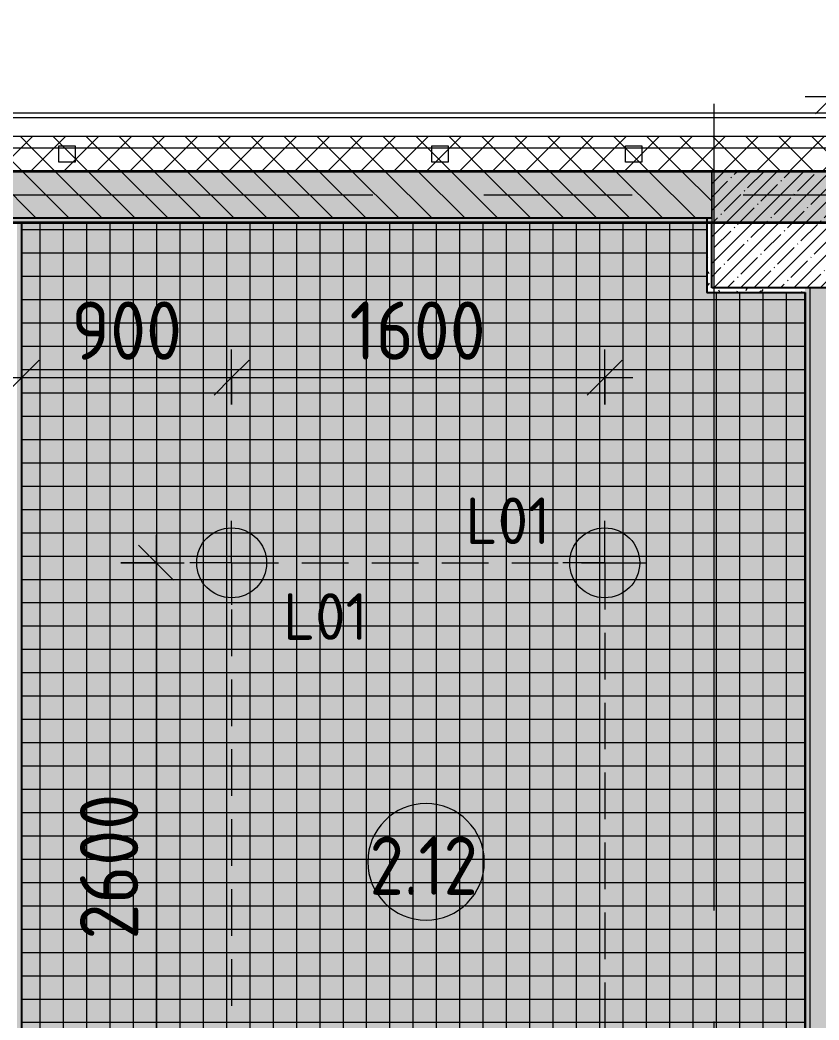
# Model space of a CAD drawing. Header units: millimetres. Extents: x 35098 to 231722, y -8553 to 29000.
# Drawn here: x 77683 to 81110, y 23460 to 27749 of the extents above; entities that cross this region are included whole.
import ezdxf

# ---------------------------------------------------------------- set-up
doc = ezdxf.new("R2010")
doc.units = ezdxf.units.MM
doc.linetypes.add('ADSK_Штрих_ш2 п1', pattern=[300, 200, -100])
doc.linetypes.add('Осевая', pattern=[3175, 635, -476.25, 1587.5, -476.25])
for name, color, linetype, lineweight in [('A-ANNO-DIMS', 7, 'Continuous', 9), ('A-ANNO-DIMS-100', 7, 'Continuous', 9), ('A-AREA-IDEN', 7, 'Continuous', 9), ('A-CLNG-PATT', 7, 'Continuous', 9), ('A-DETL-1', 7, 'ADSK_Штрих_ш2 п1', 9), ('A-GLAZ', 7, 'Continuous', 9), ('A-GLAZ-1', 7, 'Continuous', 13), ('A-WALL', 7, 'Continuous', 9), ('E-LITE-EQPM-IDEN', 7, 'Continuous', 9), ('I-WALL', 7, 'Continuous', 9), ('S-COLS', 7, 'Continuous', 9), ('Оси', 7, 'Continuous', 9), ('Оси-2', 7, 'Осевая', 9)]:
    doc.layers.add(name, color=color, linetype=linetype, lineweight=lineweight)
for name, color, linetype, lineweight, true_color in [('A-ANNO-NOTE', 1, 'Continuous', 9, 0xff0000), ('A-WALL-1', 7, 'Continuous', 25, 0x3c3c3c), ('A-WALL-2', 7, 'Continuous', 13, 0x3c3c3c), ('A-WALL-3', 7, 'Continuous', 35, 0x3c3c3c), ('A-WALL-FNSH-1', 7, 'Continuous', 9, 0x3c3c3c), ('A-WALL-FNSH-2', 7, 'Continuous', 13, 0x3c3c3c)]:
    doc.layers.add(name, color=color, linetype=linetype, lineweight=lineweight, true_color=true_color)
doc.layers.add('A-CLNG-PATT-1', color=7, linetype='Continuous', lineweight=9, transparency=1)
doc.styles.add('GOST Common', font='GOST_Common.ttf', dxfattribs={"height": 200})
doc.styles.add('GOST Common_1', font='GOST_Common.ttf', dxfattribs={"width": 0.9, "height": 250})
doc.styles.add('ISOCPEUR', font='isocpeur.ttf', dxfattribs={"width": 0.9, "height": 250})
doc.dimstyles.new('ISO-2_5_0_9К_БОЛЬШОЙ', dxfattribs={"dimscale": 304.8, "dimtxt": 248.995294, "dimasz": 0.492126, "dimexe": 0.393701, "dimexo": 0.984252, "dimgap": 0, "dimtad": 1, "dimdec": 0, "dimrnd": 10, "dimzin": 0, "dimdsep": 46, "dimtxsty": 'ISOCPEUR', "dimblk1": 'OBLIQUE', "dimblk2": 'OBLIQUE', "dimsah": 1, "dimcen": 0.09, "dimdle": 0.393701, "dimazin": 0, "dimtfac": 1, "dimtdec": 4, "dimtix": 1, "dimtmove": 0, "dimatfit": 3, "dimfxl": 1, "dimtvp": 1, "dimtolj": 1, "dimtzin": 0, "dimarcsym": 2})
pattern_1 = [(45, (0, 0), (-70.71068, 70.71068), []), (135, (0, 0), (-70.71068, -70.71068), [])]
pattern_2 = [(45, (0, 0), (-57.02463, 57.02463), []), (45, (57.025, 0), (-57.02463, 57.02463), [100.806, -20.161, 3.353, -16.808])]
pattern_3 = [(0, (0, 0), (121.92, 30.48), [10.058, -81.382, 10.058, -81.382, -487.68]), (0, (0, 0), (121.92, 30.48), [-182.88, 10.058, -172.822, 10.058, -81.382, -213.36]), (0, (0, 0), (121.92, 30.48), [-457.2, 10.058, -50.902, 10.058, -142.342]), (120, (45.72, 15.24), (-87.356454, 90.345817), [10.058, -81.382, 10.058, -81.382, -487.68]), (120, (45.72, 15.24), (-87.356454, 90.345817), [-182.88, 10.058, -172.822, 10.058, -81.382, -213.36]), (120, (45.72, 15.24), (-87.356454, 90.345817), [-457.2, 10.058, -50.902, 10.058, -142.342]), (240, (60.96, 76.2), (-34.563546, -120.825817), [10.058, -81.382, 10.058, -81.382, -487.68]), (240, (60.96, 76.2), (-34.563546, -120.825817), [-182.88, 10.058, -172.822, 10.058, -81.382, -213.36]), (240, (60.96, 76.2), (-34.563546, -120.825817), [-457.2, 10.058, -50.902, 10.058, -142.342])]

# ---------------------------------------------------------------- blocks, each defined once
blk = doc.blocks.new('120_Окно_СКБ_2Ст - 120_Окно_СКБ_2Ст 2500х2500 _мал створка справа_-23206729-План расстановки осветительного оборудования 2 этажа в осях 12-23')
at = {"layer": 'A-GLAZ-1'}
for p, q in [((-1250, -75), (-1250, -5)), ((-1250, -5), (-1180, -5)), ((-1180, -5), (-1180, -75)), ((350, -75), (350, -5)), ((350, -5), (420, -5)), ((420, -5), (420, -75)), ((1180, -75), (1180, -5)), ((1180, -5), (1250, -5)), ((1250, -5), (1250, -75)), ((-1180, -75), (-1250, -75)), ((420, -75), (350, -75)), ((1250, -75), (1180, -75))]:
    blk.add_line(p, q, dxfattribs=at)
blk = doc.blocks.new('DIMBLOCK42-План расстановки осветительного оборудования 2 этажа в осях 12-23')
at = {"layer": 'A-ANNO-DIMS-100'}
for p, q in [((77691, 26021.4), (77691, 26335.3)), ((78591, 26099.3), (78591, 26335.3)), ((77571, 26215.3), (78591, 26215.3)), ((77691, 26215.3), (77691, 26021.4)), ((78591, 26215.3), (78591, 26099.3))]:
    blk.add_line(p, q, dxfattribs=at)
at = {"layer": 'A-ANNO-DIMS-100', "lineweight": 20}
for p, q in [((77691, 26215.3), (77766, 26290.3)), ((78591, 26215.3), (78666, 26290.3)), ((77691, 26215.3), (77616, 26140.3)), ((78591, 26215.3), (78516, 26140.3))]:
    blk.add_line(p, q, dxfattribs=at)
at = {"layer": 'A-ANNO-DIMS-100', "color": 0, "insert": (77904, 26542), "char_height": 250, "width": 568.858, "attachment_point": 1, "line_spacing_factor": 1.149209, "style": 'ISOCPEUR'}
blk.add_mtext('900', dxfattribs=at)
blk = doc.blocks.new('_Oblique')
at = {"color": 0, "linetype": 'ByBlock', "lineweight": -2}
blk.add_line((-0.5, -0.5), (0.5, 0.5), dxfattribs=at)
blk = doc.blocks.new('DIMBLOCK43-План расстановки осветительного оборудования 2 этажа в осях 12-23')
at = {"layer": 'A-ANNO-DIMS-100'}
for p, q in [((78591, 26099.3), (78591, 26335.3)), ((80191, 26099.3), (80191, 26335.3)), ((78591, 26215.3), (80311, 26215.3)), ((78591, 26215.3), (78591, 26099.3)), ((80191, 26215.3), (80191, 26099.3))]:
    blk.add_line(p, q, dxfattribs=at)
at = {"layer": 'A-ANNO-DIMS-100', "lineweight": 20}
for p, q in [((78591, 26215.3), (78666, 26290.3)), ((80191, 26215.3), (80266, 26290.3)), ((78591, 26215.3), (78516, 26140.3)), ((80191, 26215.3), (80116, 26140.3))]:
    blk.add_line(p, q, dxfattribs=at)
at = {"layer": 'A-ANNO-DIMS-100', "color": 0, "insert": (79096.5, 26542), "char_height": 250, "width": 706.764, "attachment_point": 1, "line_spacing_factor": 1.149209, "style": 'ISOCPEUR'}
blk.add_mtext('1600', dxfattribs=at)
blk = doc.blocks.new('DIMBLOCK44-План расстановки осветительного оборудования 2 этажа в осях 12-23')
at = {"layer": 'A-ANNO-DIMS-100'}
for p, q in [((78267.1, 25541), (78267.1, 22821)), ((78115.6, 25421), (78387.1, 25421)), ((78267.1, 25421), (78115.6, 25421)), ((78116.6, 22821), (78387.1, 22821)), ((78267.1, 22821), (78116.6, 22821))]:
    blk.add_line(p, q, dxfattribs=at)
at = {"layer": 'A-ANNO-DIMS-100', "lineweight": 20}
for p, q in [((78267.1, 25421), (78192.1, 25496)), ((78267.1, 25421), (78342.1, 25346)), ((78267.1, 22821), (78192.1, 22896)), ((78267.1, 22821), (78342.1, 22746))]:
    blk.add_line(p, q, dxfattribs=at)
at = {"layer": 'A-ANNO-DIMS-100', "color": 0, "insert": (77940.4, 23805), "char_height": 250, "width": 758.478, "attachment_point": 1, "rotation": 90, "line_spacing_factor": 1.149209, "style": 'ISOCPEUR'}
blk.add_mtext('2600', dxfattribs=at)
blk = doc.blocks.new('DIMBLOCK63-План расстановки осветительного оборудования 2 этажа в осях 12-23')
at = {"layer": 'A-ANNO-DIMS-100'}
for p, q in [((81170, 26830), (81170, 27541.8)), ((81970, 26270), (81970, 27541.8)), ((81050, 27421.8), (82090, 27421.8)), ((81170, 27421.8), (81170, 26830)), ((81970, 27421.8), (81970, 26270))]:
    blk.add_line(p, q, dxfattribs=at)
at = {"layer": 'A-ANNO-DIMS-100', "lineweight": 20}
for p, q in [((81170, 27421.8), (81245, 27496.8)), ((81970, 27421.8), (82045, 27496.8)), ((81170, 27421.8), (81095, 27346.8)), ((81970, 27421.8), (81895, 27346.8))]:
    blk.add_line(p, q, dxfattribs=at)
at = {"layer": 'A-ANNO-DIMS-100', "color": 0, "insert": (81333, 27748.4), "char_height": 250, "width": 568.858, "attachment_point": 1, "line_spacing_factor": 1.149209, "style": 'ISOCPEUR'}
blk.add_mtext('800', dxfattribs=at)
blk = doc.blocks.new('Марка_Помещения - Номер-25198446-План расстановки осветительного оборудования 2 этажа в осях 12-23')
at = {"layer": 'A-AREA-IDEN'}
for start, end in [(360, 180), (180, 360)]:
    blk.add_arc((0, 0), 2.5, start, end, dxfattribs=at)

msp = doc.modelspace()

# ---------------------------------------------------------------- hatches: boundary and pattern name
at = {"layer": 'A-CLNG-PATT'}
h = msp.add_hatch(dxfattribs=at)
h.set_pattern_fill('FP_74', color=256, style=0, pattern_type=2)
h.set_pattern_definition([(270, (79370, 22850), (100, 6e-15), []), (0, (79370, 22850), (0, 100), [])])
h.paths.add_polyline_path([(80468.8, 18821), (81049, 18821), (81049, 22679), (80629, 22679), (80629, 23221), (81049, 23221), (81049, 26579), (80629, 26579), (80629, 26879), (77691, 26879), (77691, 18821), (78559, 18821), (78559, 19121), (79101, 19121), (79101, 18821)])
at = {"layer": 'A-CLNG-PATT-1'}
msp.add_hatch(color=256, dxfattribs=at).paths.add_polyline_path([(80468.8, 18821), (81049, 18821), (81049, 22679), (80629, 22679), (80629, 23221), (81049, 23221), (81049, 26579), (80629, 26579), (80629, 26879), (77691, 26879), (77691, 18821), (78559, 18821), (78559, 19121), (79101, 19121), (79101, 18821)])
at = {"layer": 'A-WALL'}
h = msp.add_hatch(dxfattribs=at)
h.set_pattern_fill('FP_20', color=256, style=0, pattern_type=2)
h.set_pattern_definition(pattern_1)
h.paths.add_polyline_path([(84490.7, 27200), (84490.7, 27250), (42010, 27250), (42010, 27200), (81923.3, 27200)])
h = msp.add_hatch(dxfattribs=at)
h.set_pattern_fill('FP_20', color=256, style=0, pattern_type=2)
h.set_pattern_definition(pattern_1)
h.paths.add_polyline_path([(84490.7, 27100), (84490.7, 27200), (42060, 27200), (42060, 27100), (84200, 27100)])
at = {"layer": 'I-WALL'}
h = msp.add_hatch(dxfattribs=at)
h.set_pattern_fill('FP_19', color=256, style=0, pattern_type=2)
h.set_pattern_definition([(135, (0, 0), (-70.71068, -70.71068), [])])
h.paths.add_polyline_path([(84105, 26900), (84200, 26900), (84200, 27100), (81150, 27100), (81150, 26900), (84100.7, 26900)])
h.paths.add_polyline_path([(80468.8, 26900), (80650, 26900), (80650, 27100), (77250, 27100), (77250, 26900), (79014.3, 26900)])
h.paths.add_polyline_path([(76750, 26900), (76750, 27100), (74040, 27100), (74040, 26900), (76468.9, 26900)])
h.paths.add_polyline_path([(73540, 26900), (73540, 27100), (70810, 27100), (70810, 26900), (73196.3, 26900)])
h.paths.add_polyline_path([(70310, 26900), (70310, 27100), (66760, 27100), (66760, 26900), (70287.3, 26900)])
h.paths.add_polyline_path([(66160, 26900), (66160, 27100), (50364.8, 27100), (50364.8, 26900), (65923.9, 26900)])
h = msp.add_hatch(dxfattribs=at)
h.set_pattern_fill('FP_17', color=256, style=0, pattern_type=2)
h.set_pattern_definition(pattern_2)
h.paths.add_polyline_path([(84100.7, 26880), (84200.7, 26880), (84200, 26900), (84100.7, 26900), (84100.7, 27100), (66760, 27100), (66760, 26880), (83377.8, 26880)])
h = msp.add_hatch(dxfattribs=at)
h.set_pattern_fill('FP_46', color=256, style=0, pattern_type=2)
h.set_pattern_definition(pattern_3)
h.paths.add_polyline_path([(80630, 26880), (80630, 26900), (77670, 26900), (77670, 26880), (80468.8, 26880)])
h = msp.add_hatch(dxfattribs=at)
h.set_pattern_fill('FP_46', color=256, style=0, pattern_type=2)
h.set_pattern_definition(pattern_3)
h.paths.add_polyline_path([(77670, 18800), (77690, 18800), (77690, 26880), (77670, 26880), (77670, 18864.9)])
h = msp.add_hatch(dxfattribs=at)
h.set_pattern_fill('FP_46', color=256, style=0, pattern_type=2)
h.set_pattern_definition(pattern_3)
h.paths.add_polyline_path([(80650, 26600), (80650, 26880), (80630, 26880), (80630, 26600)])
h = msp.add_hatch(dxfattribs=at)
h.set_pattern_fill('FP_46', color=256, style=0, pattern_type=2)
h.set_pattern_definition(pattern_3)
h.paths.add_polyline_path([(81049, 26580), (81050, 26580), (81050, 26600), (80630, 26600), (80630, 26580), (80832.4, 26580)])
h = msp.add_hatch(dxfattribs=at)
h.set_pattern_fill('FP_46', color=256, style=0, pattern_type=2)
h.set_pattern_definition(pattern_3)
h.paths.add_polyline_path([(81050, 23200), (81070, 23200), (81070, 26600), (81050, 26600), (81050, 23220)])
h = msp.add_hatch(dxfattribs=at)
h.set_pattern_fill('FP_24', color=256, style=0, pattern_type=2)
h.set_pattern_definition([(135, (0, 0), (-75.43415, -75.43415), [106.68, -17.78, 3.556, -17.78]), (135, (0, 75.39), (-75.43415, -75.43415), []), (50, (0, 0), (127.52922, -11.15758), [13.335, -146.685]), (355, (0, 0), (-24.66966, 133.74002), [10.668, -117.348]), (100.451, (10.63, -0.93), (102.85973, 122.58178), [11.333, -124.663]), (46.184, (0, 35.56), (189.75516, -29.43036), [20.002, -220.027]), (96.636, (15.81, 33.1), (166.1822, 173.1996), [17, -186.995]), (351.184, (0, 35.56), (166.18393, 173.19757), [16.002, -176.022]), (21, (17.78, 26.67), (106.13027, -71.58603), [13.335, -146.685]), (326, (17.78, 26.67), (43.26188, 128.93175), [10.668, -117.348]), (71.451, (26.62, 20.7), (149.39198, 57.34505), [11.333, -124.663]), (37.5, (0, 0), (2.162228, 59.188357), [3.353, -112.573, 3.353, -115.773, -117.792]), (37.5, (0, 0), (2.162228, 59.188357), [-235.052, 3.353, -114.44]), (7.5, (0, 0), (46.773857, 70.126152), [3.353, -64.567, 3.353, -109.906, -44.894]), (7.5, (0, 0), (46.773857, 70.126152), [-181.178, 3.353, -41.542]), (327.5, (-39.65, 0), (94.91367, -4.010093), [3.353, -41.097, 3.353, -135.331, -184.023]), (327.5, (-39.65, 0), (94.91367, -4.010093), [-183.134, 3.353, -180.67]), (317.5, (-57.43, 0), (103.69057, 17.79882), [3.353, -54.432, 3.353, -88.748, -130.683]), (317.5, (-57.43, 0), (103.69057, 17.79882), [-149.885, 3.353, -127.33])])
h.paths.add_polyline_path([(81070, 23200), (81150, 23200), (81150, 26600), (81070, 26600), (81070, 23497.4)])
at = {"layer": 'S-COLS'}
h = msp.add_hatch(dxfattribs=at)
h.set_pattern_fill('FP_17', color=256, style=0, pattern_type=2)
h.set_pattern_definition(pattern_2)
h.paths.add_polyline_path([(80650, 26600), (81150, 26600), (81150, 27100), (80650, 27100), (80650, 26900)])

# ---------------------------------------------------------------- linework, layer by layer
at = {"layer": 'A-ANNO-NOTE'}
for p, q in [((78591, 25421), (78591, 25601)), ((80191, 25421), (80191, 25601)), ((78591, 25421), (78411, 25421)), ((78591, 25421), (78771, 25421)), ((78591, 25421), (78591, 25241)), ((80191, 25421), (80011, 25421)), ((80191, 25421), (80371, 25421)), ((80191, 25421), (80191, 25241))]:
    msp.add_line(p, q, dxfattribs=at)
for centre in [(78591, 25421), (80191, 25421)]:
    msp.add_circle(centre, 150, dxfattribs=at)
at = {"layer": 'A-DETL-1'}
for p, q in [((78592, 25421), (80191, 25421)), ((78592, 20221), (78592, 25421)), ((80191, 25421), (80191, 20221))]:
    msp.add_line(p, q, dxfattribs=at)
at = {"layer": 'A-WALL'}
for p, q in [((84490.7, 27250), (42010, 27250)), ((84490.7, 27200), (42060, 27200)), ((80650, 26900), (80650, 27100)), ((81070, 26600), (81070, 23200))]:
    msp.add_line(p, q, dxfattribs=at)
at = {"layer": 'A-WALL-1'}
for p, q in [((80650, 27100), (77250, 27100)), ((77250, 26900), (80650, 26900)), ((80630, 26580), (80630, 26900)), ((77670, 26880), (80630, 26880)), ((77690, 26880), (77690, 18820)), ((80650, 26600), (80650, 26880)), ((81150, 26600), (80650, 26600)), ((80630, 26580), (81050, 26580)), ((81050, 26580), (81050, 23220))]:
    msp.add_line(p, q, dxfattribs=at)
at = {"layer": 'A-WALL-2'}
for p, q in [((84490.7, 27330), (41930, 27330)), ((80650, 27100), (81150, 27100))]:
    msp.add_line(p, q, dxfattribs=at)
at = {"layer": 'A-WALL-3'}
for p, q in [((84100.7, 27100), (66760, 27100)), ((66760, 26880), (84200.7, 26880))]:
    msp.add_line(p, q, dxfattribs=at)
at = {"layer": 'A-WALL-FNSH-1'}
msp.add_line((84490.7, 27350), (41910, 27350), dxfattribs=at)
at = {"layer": 'A-WALL-FNSH-2'}
for p, q in [((77691, 26879), (80629, 26879)), ((77691, 18821), (77691, 26879)), ((80629, 26879), (80629, 26579)), ((80629, 26579), (81049, 26579)), ((81049, 23221), (81049, 26580))]:
    msp.add_line(p, q, dxfattribs=at)
at = {"layer": 'S-COLS'}
for p, q in [((81150, 27100), (80650, 27100)), ((80650, 27100), (80650, 26900)), ((80650, 26900), (80650, 26600)), ((80650, 26600), (81150, 26600))]:
    msp.add_line(p, q, dxfattribs=at)
at = {"layer": 'Оси'}
msp.add_line((80660, 24890.1), (80660, 27390.1), dxfattribs=at)
at = {"layer": 'Оси-2'}
for p, q in [((38398.2, 27000), (82450, 27000)), ((80660, 593.7), (80660, 24890.1))]:
    msp.add_line(p, q, dxfattribs=at)

# ---------------------------------------------------------------- block references
at = {"layer": 'A-AREA-IDEN', "xscale": 99.99999999999993, "yscale": 99.99999999999993, "zscale": 99.99999999999993}
msp.add_blockref('Марка_Помещения - Номер-25198446-План расстановки осветительного оборудования 2 этажа в осях 12-23', (79424.6, 24138.2), dxfattribs=at)
at = {"layer": 'A-GLAZ'}
msp.add_blockref('120_Окно_СКБ_2Ст - 120_Окно_СКБ_2Ст 2500х2500 _мал створка справа_-23206729-План расстановки осветительного оборудования 2 этажа в осях 12-23', (79100, 27215), dxfattribs=at)

# ---------------------------------------------------------------- texts
at = {"layer": 'A-AREA-IDEN', "insert": (79182.7, 24246.8), "char_height": 250, "width": 606.076, "attachment_point": 1, "style": 'GOST Common_1'}
msp.add_mtext('2.12', dxfattribs=at)
at = {"layer": 'E-LITE-EQPM-IDEN', "char_height": 200, "width": 472.996, "attachment_point": 1, "style": 'GOST Common'}
for insert in [(79594.3, 25701.3), (78811.6, 25290.6)]:
    msp.add_mtext('L01', dxfattribs=dict(at, insert=insert))

# ---------------------------------------------------------------- dimensions: what is measured, and where the dimension line sits
at = {"layer": 'A-ANNO-DIMS'}
for base, p1, p2, override, picture, middle in [((81970, 27421.8), (81170, 26530), (81970, 25970), {"dimpost": '<>', "dimfxl": 976.524452}, 'DIMBLOCK63-План расстановки осветительного оборудования 2 этажа в осях 12-23', (81570, 27546.8)), ((78591, 26215.3), (77691, 26321.4), (78591, 25799.3), {"dimpost": '<>', "dimfxl": 1040.478839}, 'DIMBLOCK42-План расстановки осветительного оборудования 2 этажа в осях 12-23', (78141, 26340.3)), ((80191, 26215.3), (78591, 25799.3), (80191, 25799.3), {"dimpost": '<>', "dimfxl": 1600}, 'DIMBLOCK43-План расстановки осветительного оборудования 2 этажа в осях 12-23', (79391, 26340.3))]:
    dim = msp.add_linear_dim(base=base, p1=p1, p2=p2, dimstyle='ISO-2_5_0_9К_БОЛЬШОЙ', override=override, dxfattribs=at)
    dim.commit()
    dim.dimension.update_dxf_attribs({"geometry": picture, "text_midpoint": middle})
dim = msp.add_linear_dim(base=(78267.1, 22821), p1=(78415.6, 25421), p2=(78416.6, 22821), angle=90, dimstyle='ISO-2_5_0_9К_БОЛЬШОЙ', override={"dimpost": '<>', "dimfxl": 2600.000192}, dxfattribs=at)
dim.commit()
dim.dimension.update_dxf_attribs({"geometry": 'DIMBLOCK44-План расстановки осветительного оборудования 2 этажа в осях 12-23', "text_midpoint": (78142.1, 24121)})

doc.saveas('drawing.dxf')
